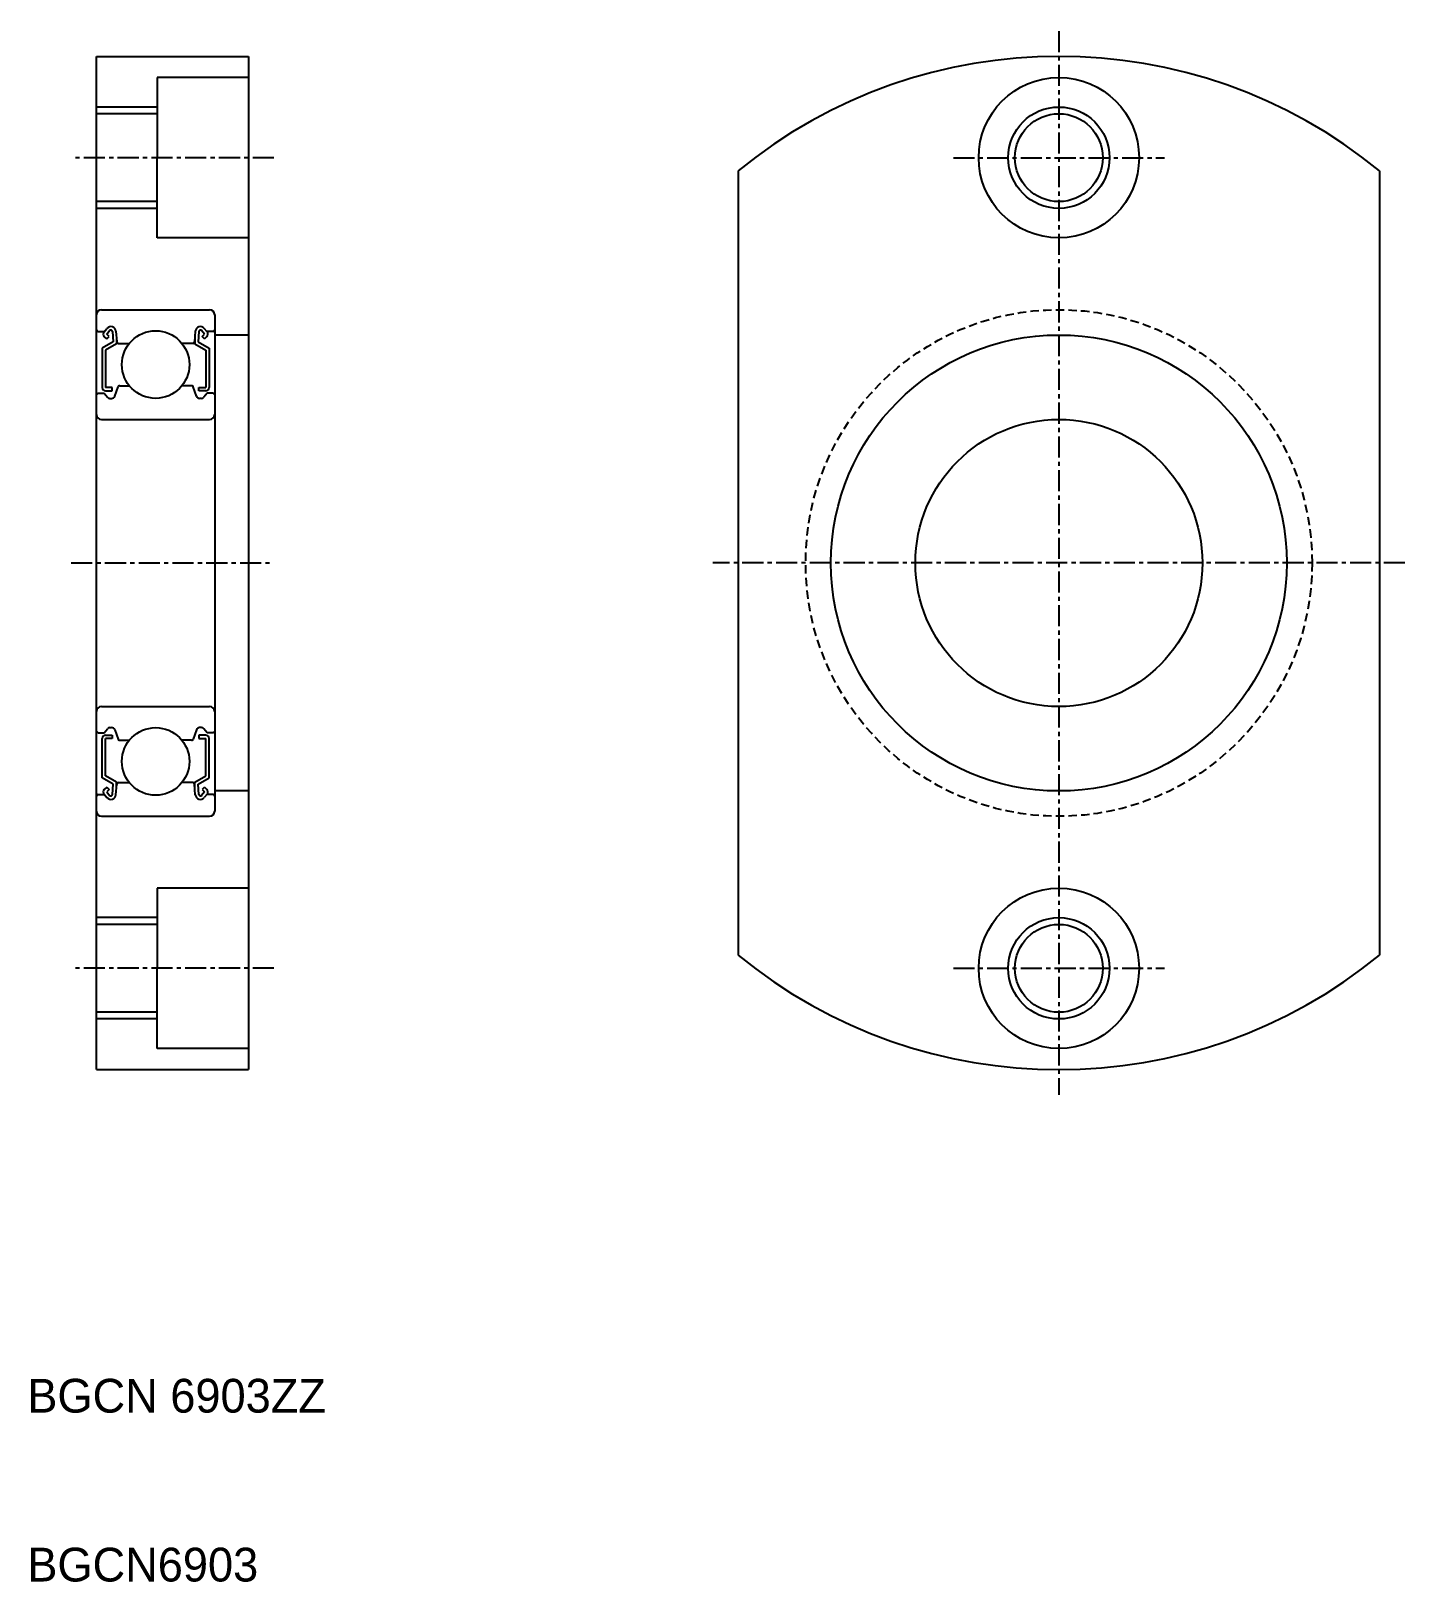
# Model space of a CAD drawing. Extents: x 90.8 to 172.1, y 56.5 to 148.3.
import ezdxf

# ---------------------------------------------------------------- set-up
doc = ezdxf.new("R2010")
doc.units = 0
doc.linetypes.add('CENTER', pattern=[2, 1.25, -0.25, 0.25, -0.25])
doc.linetypes.add('DASHED', pattern=[0.75, 0.5, -0.25])
doc.layers.get('0').update_dxf_attribs({"linetype": 'CONTINUOUS'})
doc.layers.add('CENTER', color=1, linetype='CENTER')

msp = doc.modelspace()

# ---------------------------------------------------------------- linework, layer by layer
at = {"color": 7, "linetype": 'CONTINUOUS'}
for p, q in [((94.639, 86.849), (94.639, 146.849)), ((94.639, 146.849), (103.639, 146.849)), ((103.639, 146.849), (103.639, 86.849)), ((103.639, 145.599), (98.239, 145.599)), ((98.239, 145.599), (98.239, 140.849)), ((98.239, 143.449), (94.639, 143.449)), ((98.239, 136.099), (98.239, 140.849)), ((132.639, 140.065), (132.639, 93.632)), ((170.639, 140.065), (170.639, 93.632)), ((98.239, 138.249), (94.639, 138.249)), ((103.639, 136.099), (98.239, 136.099)), ((94.939, 131.849), (101.339, 131.849)), ((101.639, 131.549), (101.639, 102.149)), ((94.739, 130.549), (95.099, 130.549)), ((95.088, 130.535), (95.259, 130.739)), ((95.241, 130.407), (95.411, 130.609)), ((95.588, 130.55), (95.62, 129.95)), ((95.788, 130.573), (95.842, 129.94)), ((100.491, 130.573), (100.436, 129.94)), ((100.691, 130.55), (100.658, 129.95)), ((101.037, 130.407), (100.867, 130.609)), ((101.191, 130.535), (101.02, 130.739)), ((101.539, 130.549), (101.179, 130.549)), ((95.62, 129.95), (94.97, 129.574)), ((94.97, 129.574), (94.97, 127.249)), ((95.241, 130.124), (95.1, 130.265)), ((95.82, 129.834), (95.17, 129.459)), ((95.382, 130.266), (95.241, 130.407)), ((95.241, 130.124), (95.382, 130.266)), ((95.82, 130.195), (95.82, 129.834)), ((95.942, 129.849), (96.578, 129.849)), ((100.337, 129.849), (99.701, 129.849)), ((100.458, 130.195), (100.458, 129.834)), ((100.458, 129.834), (101.108, 129.459)), ((100.658, 129.95), (101.308, 129.574)), ((100.896, 130.266), (101.037, 130.407)), ((101.037, 130.124), (100.896, 130.266)), ((101.037, 130.124), (101.179, 130.265)), ((101.308, 129.574), (101.308, 127.249)), ((103.639, 130.349), (101.639, 130.349)), ((95.17, 129.459), (95.17, 127.249)), ((101.108, 129.459), (101.108, 127.249)), ((94.739, 126.899), (95.089, 126.899)), ((95.089, 126.899), (95.281, 126.67)), ((95.57, 127.249), (95.17, 127.249)), ((95.17, 127.049), (95.57, 127.049)), ((95.57, 127.049), (95.57, 127.249)), ((95.718, 126.73), (95.919, 127.283)), ((96.013, 127.349), (96.578, 127.349)), ((100.265, 127.349), (99.701, 127.349)), ((100.561, 126.73), (100.359, 127.283)), ((100.708, 127.249), (101.108, 127.249)), ((100.708, 127.049), (100.708, 127.249)), ((101.108, 127.049), (100.708, 127.049)), ((101.189, 126.899), (100.998, 126.67)), ((101.539, 126.899), (101.189, 126.899)), ((95.434, 126.599), (95.53, 126.599)), ((100.845, 126.599), (100.748, 126.599)), ((94.939, 125.349), (101.339, 125.349)), ((94.939, 108.349), (101.339, 108.349)), ((94.739, 106.799), (95.089, 106.799)), ((95.089, 106.799), (95.281, 107.027)), ((95.17, 106.649), (95.57, 106.649)), ((95.434, 107.099), (95.53, 107.099)), ((95.57, 106.649), (95.57, 106.449)), ((95.718, 106.967), (95.919, 106.415)), ((100.561, 106.967), (100.359, 106.415)), ((101.108, 106.649), (100.708, 106.649)), ((100.708, 106.649), (100.708, 106.449)), ((100.845, 107.099), (100.748, 107.099)), ((101.189, 106.799), (100.998, 107.027)), ((101.539, 106.799), (101.189, 106.799)), ((94.97, 104.124), (94.97, 106.449)), ((95.57, 106.449), (95.17, 106.449)), ((95.17, 104.239), (95.17, 106.449)), ((96.013, 106.349), (96.578, 106.349)), ((100.265, 106.349), (99.701, 106.349)), ((100.708, 106.449), (101.108, 106.449)), ((101.108, 104.239), (101.108, 106.449)), ((101.308, 104.124), (101.308, 106.449)), ((95.62, 103.748), (94.97, 104.124)), ((95.82, 103.864), (95.17, 104.239)), ((95.82, 103.503), (95.82, 103.864)), ((95.942, 103.849), (96.578, 103.849)), ((96.101, 103.849), (96.101, 103.849)), ((96.26, 103.849), (96.26, 103.849)), ((100.337, 103.849), (99.701, 103.849)), ((100.458, 103.864), (101.108, 104.239)), ((100.458, 103.503), (100.458, 103.864)), ((100.658, 103.748), (101.308, 104.124)), ((94.739, 103.149), (95.099, 103.149)), ((95.088, 103.163), (95.259, 102.958)), ((95.241, 103.574), (95.1, 103.432)), ((95.241, 103.574), (95.382, 103.432)), ((95.382, 103.432), (95.241, 103.291)), ((95.241, 103.291), (95.411, 103.088)), ((95.588, 103.147), (95.62, 103.748)), ((95.788, 103.125), (95.842, 103.757)), ((100.491, 103.125), (100.436, 103.757)), ((100.691, 103.147), (100.658, 103.748)), ((101.037, 103.291), (100.867, 103.088)), ((101.037, 103.574), (100.896, 103.432)), ((100.896, 103.432), (101.037, 103.291)), ((101.191, 103.163), (101.02, 102.958)), ((101.037, 103.574), (101.179, 103.432)), ((101.539, 103.149), (101.179, 103.149)), ((103.639, 103.349), (101.639, 103.349)), ((94.939, 101.849), (101.339, 101.849)), ((98.239, 97.599), (98.239, 92.849)), ((103.639, 97.599), (98.239, 97.599)), ((98.239, 95.449), (94.639, 95.449)), ((98.239, 88.099), (98.239, 92.849)), ((98.239, 90.249), (94.639, 90.249)), ((103.639, 88.099), (98.239, 88.099)), ((94.639, 86.849), (103.639, 86.849))]:
    msp.add_line(p, q, dxfattribs=at)
at = {"color": 3, "linetype": 'CONTINUOUS'}
for p, q in [((98.239, 143.849), (94.639, 143.849)), ((98.239, 137.849), (94.639, 137.849)), ((98.239, 95.849), (94.639, 95.849)), ((98.239, 89.849), (94.639, 89.849))]:
    msp.add_line(p, q, dxfattribs=at)
at = {"color": 7, "linetype": 'CONTINUOUS'}
for centre, radius in [((151.639, 140.849), 4.75), ((151.639, 140.849), 2.6), ((98.139, 128.599), 2), ((151.639, 116.849), 13.5), ((151.639, 116.849), 8.5), ((98.139, 105.099), 2), ((151.639, 92.849), 4.75), ((151.639, 92.849), 2.6)]:
    msp.add_circle(centre, radius, dxfattribs=at)
at = {"color": 3, "linetype": 'CONTINUOUS'}
for centre in [(151.639, 140.849), (151.639, 92.849)]:
    msp.add_circle(centre, 3, dxfattribs=at)
at = {"color": 3, "linetype": 'DASHED'}
msp.add_circle((151.639, 116.849), 15, dxfattribs=at)
at = {"color": 7, "linetype": 'CONTINUOUS'}
for centre, radius, start, end in [((151.639, 116.849), 30, 50.70352, 129.29648), ((94.939, 131.549), 0.3, 90, 180), ((101.339, 131.549), 0.3, 0, 90), ((94.739, 130.649), 0.1, 180, 270), ((95.241, 130.407), 0.2, 140.13812, 225), ((95.489, 130.547), 0.3, 4.93473, 140.13812), ((95.488, 130.545), 0.1, 3.10146, 139.95138), ((100.79, 130.547), 0.3, 39.86188, 175.06527), ((100.791, 130.545), 0.1, 40.04862, 176.89854), ((101.037, 130.407), 0.2, 315, 39.86188), ((101.539, 130.649), 0.1, 270, 0), ((95.942, 129.949), 0.1, 184.93473, 269.9991), ((100.337, 129.949), 0.1, 270.0009, 355.06527), ((94.739, 126.799), 0.1, 90, 180), ((95.17, 127.249), 0.2, 180, 270), ((96.013, 127.249), 0.1, 90, 159.99123), ((100.265, 127.249), 0.1, 20.00877, 90), ((101.108, 127.249), 0.2, 270, 0), ((101.539, 126.799), 0.1, 0, 90), ((95.434, 126.799), 0.2, 219.97741, 270), ((95.53, 126.799), 0.2, 270, 339.99123), ((100.748, 126.799), 0.2, 200.00877, 270), ((100.845, 126.799), 0.2, 270, 320.02259), ((94.939, 125.649), 0.3, 180, 270), ((101.339, 125.649), 0.3, 270, 0), ((94.939, 108.049), 0.3, 90, 180), ((101.339, 108.049), 0.3, 0, 90), ((94.739, 106.899), 0.1, 180, 270), ((95.17, 106.449), 0.2, 90, 180), ((95.434, 106.899), 0.2, 90, 140.02259), ((95.53, 106.899), 0.2, 20.00877, 90), ((100.748, 106.899), 0.2, 90, 159.99123), ((100.845, 106.899), 0.2, 39.97741, 90), ((101.108, 106.449), 0.2, 0, 90), ((101.539, 106.899), 0.1, 270, 0), ((96.013, 106.449), 0.1, 200.00877, 270), ((100.265, 106.449), 0.1, 270, 339.99123), ((95.942, 103.749), 0.1, 90.0009, 175.06527), ((100.337, 103.749), 0.1, 4.93473, 89.9991), ((94.739, 103.049), 0.1, 90, 180), ((95.241, 103.291), 0.2, 135, 219.86188), ((95.489, 103.15), 0.3, 219.86188, 355.06527), ((95.488, 103.153), 0.1, 220.04862, 356.89854), ((100.79, 103.15), 0.3, 184.93473, 320.13812), ((100.791, 103.153), 0.1, 183.10146, 319.95138), ((101.037, 103.291), 0.2, 320.13812, 45), ((101.539, 103.049), 0.1, 0, 90), ((94.939, 102.149), 0.3, 180, 270), ((101.339, 102.149), 0.3, 270, 0), ((151.639, 116.849), 30, 230.70352, 309.29648)]:
    msp.add_arc(centre, radius, start, end, dxfattribs=at)
at = {"layer": 'CENTER', "color": 1, "linetype": 'CENTER'}
for p, q in [((151.639, 148.349), (151.639, 85.349)), ((105.139, 140.849), (93.139, 140.849)), ((145.389, 140.849), (157.889, 140.849)), ((93.139, 116.849), (105.139, 116.849)), ((172.139, 116.849), (131.139, 116.849)), ((105.139, 92.849), (93.139, 92.849)), ((145.389, 92.849), (157.889, 92.849))]:
    msp.add_line(p, q, dxfattribs=at)

# ---------------------------------------------------------------- texts
at = {"color": 7, "linetype": 'CONTINUOUS'}
for s, p in [('BGCN 6903ZZ', (90.54, 66.541)), ('BGCN6903', (90.54, 56.541))]:
    msp.add_text(s, height=2, dxfattribs=at).set_placement(p)

doc.saveas('drawing.dxf')
